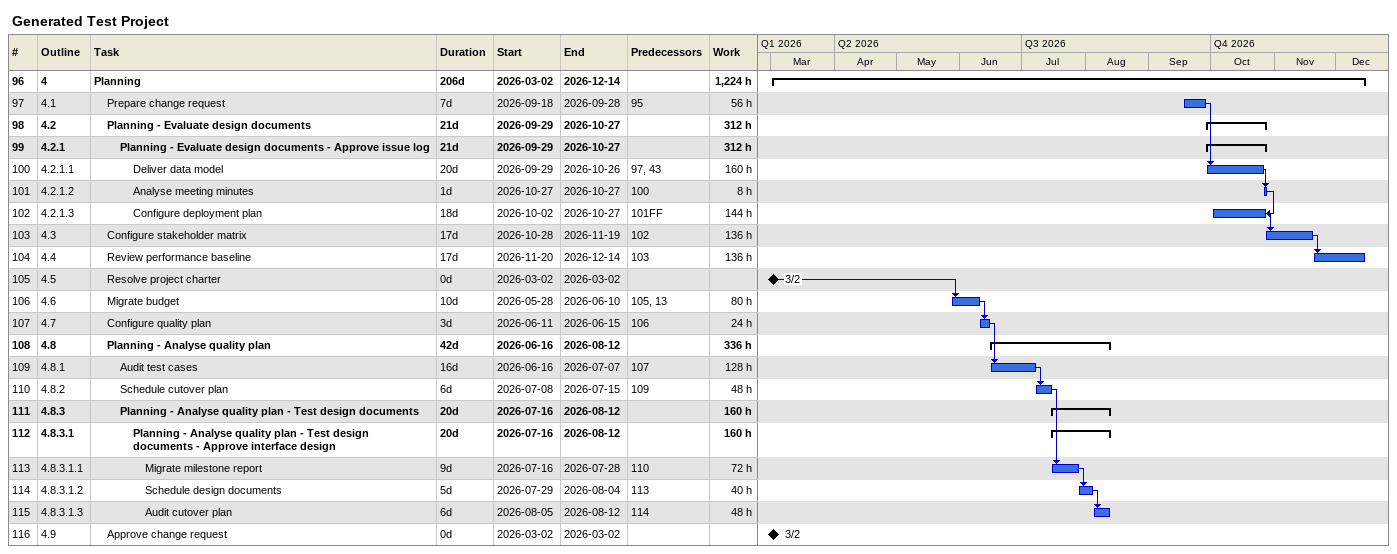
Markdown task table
Generated Test Project

| ID | WBS | Task | Duration | Start | Finish | Predecessors | Work (h) |
|---|---|---|---|---|---|---|---|
| 96 | 4 | **Planning** | 206d | 2026-03-02 | 2026-12-14 |  | 1224 |
| 97 | 4.1 | Prepare change request | 7d | 2026-09-18 | 2026-09-28 | 95 | 56 |
| 98 | 4.2 | **Planning - Evaluate design documents** | 21d | 2026-09-29 | 2026-10-27 |  | 312 |
| 99 | 4.2.1 | **Planning - Evaluate design documents - Approve issue log** | 21d | 2026-09-29 | 2026-10-27 |  | 312 |
| 100 | 4.2.1.1 | Deliver data model | 20d | 2026-09-29 | 2026-10-26 | 97, 43 | 160 |
| 101 | 4.2.1.2 | Analyse meeting minutes | 1d | 2026-10-27 | 2026-10-27 | 100 | 8 |
| 102 | 4.2.1.3 | Configure deployment plan | 18d | 2026-10-02 | 2026-10-27 | 101FF | 144 |
| 103 | 4.3 | Configure stakeholder matrix | 17d | 2026-10-28 | 2026-11-19 | 102 | 136 |
| 104 | 4.4 | Review performance baseline | 17d | 2026-11-20 | 2026-12-14 | 103 | 136 |
| 105 | 4.5 | Resolve project charter | 0d | 2026-03-02 | 2026-03-02 |  |  |
| 106 | 4.6 | Migrate budget | 10d | 2026-05-28 | 2026-06-10 | 105, 13 | 80 |
| 107 | 4.7 | Configure quality plan | 3d | 2026-06-11 | 2026-06-15 | 106 | 24 |
| 108 | 4.8 | **Planning - Analyse quality plan** | 42d | 2026-06-16 | 2026-08-12 |  | 336 |
| 109 | 4.8.1 | Audit test cases | 16d | 2026-06-16 | 2026-07-07 | 107 | 128 |
| 110 | 4.8.2 | Schedule cutover plan | 6d | 2026-07-08 | 2026-07-15 | 109 | 48 |
| 111 | 4.8.3 | **Planning - Analyse quality plan - Test design documents** | 20d | 2026-07-16 | 2026-08-12 |  | 160 |
| 112 | 4.8.3.1 | **Planning - Analyse quality plan - Test design documents - Approve interface design** | 20d | 2026-07-16 | 2026-08-12 |  | 160 |
| 113 | 4.8.3.1.1 | Migrate milestone report | 9d | 2026-07-16 | 2026-07-28 | 110 | 72 |
| 114 | 4.8.3.1.2 | Schedule design documents | 5d | 2026-07-29 | 2026-08-04 | 113 | 40 |
| 115 | 4.8.3.1.3 | Audit cutover plan | 6d | 2026-08-05 | 2026-08-12 | 114 | 48 |
| 116 | 4.9 | Approve change request | 0d | 2026-03-02 | 2026-03-02 |  |  |
